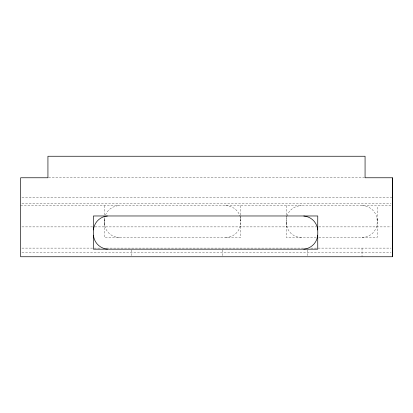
<?xml version="1.0" encoding="UTF-8"?>
<svg xmlns="http://www.w3.org/2000/svg" width="413" height="413" viewBox="0 0 413 413"><rect width="100%" height="100%" fill="white"/><g stroke="black" fill="none" stroke-linecap="round" stroke-linejoin="round"><path stroke-width="0.31" stroke-dasharray="2.06 1.55" d="M48.579 177.771L364.421 177.771M21.941 197.326L392.35 197.326M21.941 203.237L391.059 203.237M20.65 205.664L392.35 205.664M21.941 226.887L94.216 226.887M94.861 226.887L316.203 226.887M318.784 226.887L391.059 226.887M316.234 237.501L286.235 237.501L286.235 215.715M318.81 237.501L377.193 237.501L377.193 205.664M21.941 248.11L100.669 248.11M106.477 248.11L305.233 248.11M310.87 248.11L391.059 248.11M21.941 252.209L391.059 252.209M362.031 248.11L362.031 256.752M307.458 249.963L307.458 256.137M286.235 205.664L286.235 215.08M240.758 205.664L240.758 215.08M240.758 215.715L240.758 237.501L104.329 237.501L104.329 217.63M222.571 249.963L222.571 256.752M131.613 249.963L131.613 256.137M104.329 205.664L104.329 215.08M225.601 237.501A15.157 15.157 0 0 0 240.758 222.339A24.801 24.801 0 0 0 240.572 218.451M119.486 237.501A15.157 15.157 0 0 1 104.329 222.339M362.031 237.501A15.157 15.157 0 0 0 377.193 222.339A24.801 24.801 0 0 0 377.002 218.451M225.601 205.664A15.157 15.157 0 0 1 240.015 216.138M240.19 216.706A15.157 15.157 0 0 1 240.758 220.826M104.329 220.826A15.157 15.157 0 0 1 104.747 217.284M105.48 215.023A15.157 15.157 0 0 1 119.486 205.664M104.515 224.713A24.801 24.801 0 0 1 104.515 218.451M301.397 237.501A15.157 15.157 0 0 1 286.235 222.339M362.031 205.664A15.157 15.157 0 0 1 377.193 220.826M286.808 216.706A15.157 15.157 0 0 0 286.235 220.826A24.801 24.801 0 0 0 286.421 224.713M286.978 216.138A15.157 15.157 0 0 1 301.397 205.664"/><path stroke-width="0.62" d="M392.35 256.752L392.35 177.771L365.066 177.771L365.066 156.248L47.934 156.248L47.934 177.771L20.65 177.771L20.65 256.752L392.35 256.752L392.35 177.771M93.462 235.204L93.415 249.173L317.767 249.173L317.721 235.204A51.878 51.878 0 0 0 317.721 229.943L317.767 215.973L93.415 215.973L93.462 229.943A51.878 51.878 0 0 0 93.462 235.204A15.157 15.157 0 0 0 107.385 249.127M317.721 235.204A15.157 15.157 0 0 1 303.798 249.127M93.462 229.943A15.157 15.157 0 0 1 107.385 216.02M303.798 216.02A15.157 15.157 0 0 1 317.721 229.943"/></g></svg>
